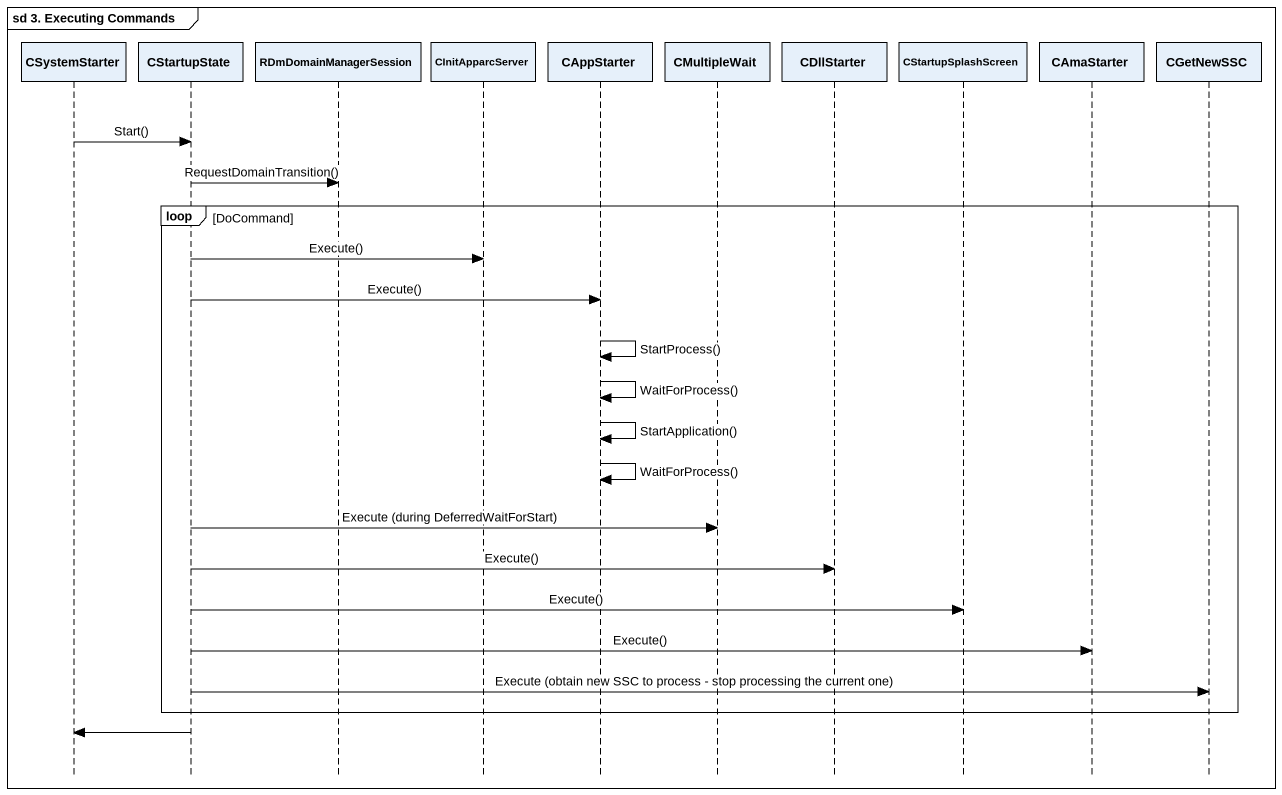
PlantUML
@startuml
mainframe sd 3. Executing Commands
hide footbox
participant CSystemStarter
participant CStartupState
participant RDmDomainManagerSession
participant CInitApparcServer
participant CAppStarter
participant CMultipleWait
participant CDllStarter
participant CStartupSplashScreen
participant CAmaStarter
participant CGetNewSSC

CSystemStarter -> CStartupState : Start()
CStartupState -> RDmDomainManagerSession : RequestDomainTransition()
loop DoCommand
  CStartupState -> CInitApparcServer : Execute()
  CStartupState -> CAppStarter : Execute()
  CAppStarter -> CAppStarter : StartProcess()
  CAppStarter -> CAppStarter : WaitForProcess()
  CAppStarter -> CAppStarter : StartApplication()
  CAppStarter -> CAppStarter : WaitForProcess()
  CStartupState -> CMultipleWait : Execute (during DeferredWaitForStart)
  CStartupState -> CDllStarter : Execute()
  CStartupState -> CStartupSplashScreen : Execute()
  CStartupState -> CAmaStarter : Execute()
  CStartupState -> CGetNewSSC : Execute (obtain new SSC to process - stop processing the current one)
end
CStartupState -> CSystemStarter
@enduml
